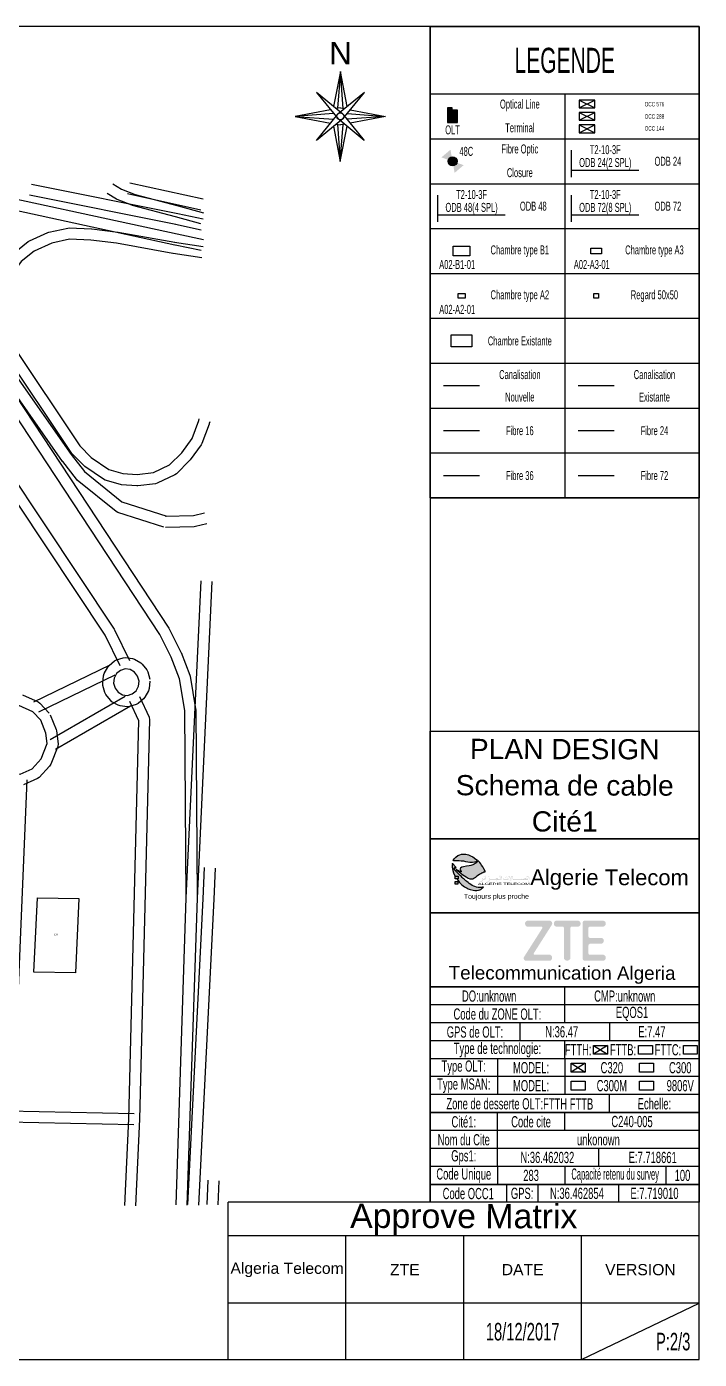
# Model space of a CAD drawing. Header units: millimetres. Extents: x -2012 to 1398, y -1200 to 746.
# Drawn here: x 107 to 407, y -293 to 301 of the extents above; entities that cross this region are included whole.
import ezdxf
from ezdxf.enums import TextEntityAlignment as Align

# ---------------------------------------------------------------- set-up
doc = ezdxf.new("R2010")
doc.units = ezdxf.units.MM
doc.styles.get("Standard").update_dxf_attribs({"font": 'arial.ttf'})

# ---------------------------------------------------------------- blocks, each defined once
blk = doc.blocks.new('OLT')
at = {"true_color": 0x0000ff}
blk.add_hatch(color=5, dxfattribs=at).paths.add_polyline_path([(-1.07, -1.53), (1.17, -1.53), (1.17, 1.25), (-0.02, 1.25), (-0.02, 1.79), (-1.07, 1.79)], flags=0)
at = {"color": 5, "true_color": 0x0000ff}
blk.add_lwpolyline([(-1.07, 1.79), (-1.07, -1.53), (1.17, -1.53), (1.17, 1.25), (-0.02, 1.25), (-0.02, 1.79)], close=True, dxfattribs=at)
blk = doc.blocks.new('JOINT CLOSURE')
at = {"lineweight": 25, "true_color": 0xff0000}
h = blk.add_hatch(color=1, dxfattribs=at)
h.paths.add_polyline_path([(0, 0), (-0.46, 2.58), (-2.48, 0.86)], flags=0)
h.paths.add_polyline_path([(2.48, -0.86), (0, 0), (0.46, -2.58)], flags=0)
h = blk.add_hatch(color=1, dxfattribs=at)
edge = h.paths.add_edge_path(flags=0)
edge.add_arc((0, 0), 1.01, 180, 360)
edge.add_arc((0, 0), 1.01, 0, 180)
at = {"color": 12, "lineweight": 25, "true_color": 0xcc0000}
blk.add_circle((0, 0), 1.01, dxfattribs=at)
blk = doc.blocks.new('AT LOGO')
at = {"linetype": 'Continuous', "true_color": 0x0000ff}
h = blk.add_hatch(color=5, dxfattribs=at)
h.paths.add_polyline_path([(9.49, -4.04), (9.01, -3.78), (8.54, -3.58), (7.95, -3.43), (7.42, -3.39), (7.03, -3.41), (6.64, -3.53), (6.19, -3.75), (5.76, -4.07), (5.37, -4.49), (5.15, -4.85), (5.32, -4.87), (5.67, -4.89), (6.01, -4.9), (6.48, -4.9), (6.95, -4.94), (7.12, -4.96), (7.55, -5), (7.94, -5.1), (8.39, -5.21), (8.88, -5.27), (9.46, -5.27), (9.88, -5.18), (10.16, -5.09), (10.44, -4.9), (10.55, -4.77), (10.19, -4.52)], flags=0)
h.paths.add_polyline_path([(9.41, -10.38), (9.07, -10.18), (8.69, -9.92), (8.46, -9.76), (8.18, -9.54), (7.99, -9.38), (7.75, -9.15), (7.6, -9.02), (7.37, -8.81), (7.16, -8.61), (6.98, -8.43), (6.73, -8.18), (5.98, -7.41), (5.39, -6.81), (5.33, -6.69), (5.33, -6.6), (5.37, -6.59), (5.49, -6.6), (5.62, -6.64), (5.5, -6.56), (5.46, -6.51), (5.44, -6.48), (5.43, -6.42), (5.46, -6.41), (5.51, -6.41), (5.58, -6.43), (5.83, -6.45), (5.74, -6.31), (4.99, -5.47), (4.96, -5.45), (4.96, -5.47), (4.92, -5.8), (4.92, -6.26), (5, -6.79), (5.04, -7.07), (5.2, -7.56), (5.28, -7.8), (5.56, -8.3), (6.24, -8.3), (6.24, -8.93), (5.93, -8.93), (6.22, -9.3), (6.57, -9.72), (6.74, -9.92), (7.09, -10.24), (7.69, -10.66), (8.28, -11.01), (8.51, -11.14), (8.96, -11.32), (9.6, -11.47), (9.99, -11.51), (10.39, -11.51), (10.75, -11.47), (11.06, -11.38), (11.28, -11.26), (11.46, -11.16), (11.64, -11.01), (11.72, -10.94), (11.91, -10.75), (11.67, -10.8), (11.44, -10.86), (11.17, -10.86), (10.93, -10.86), (10.68, -10.83), (10.32, -10.75), (10, -10.65), (9.72, -10.52)], flags=0)
at = {"true_color": 0x009900}
h = blk.add_hatch(color=94, dxfattribs=at)
h.paths.add_polyline_path([(12.24, -7.18), (12, -6.67), (11.75, -6.22), (11.49, -5.84), (11.27, -5.54), (11.07, -5.31), (10.85, -5.08), (10.64, -4.84), (10.38, -5.27), (10.08, -5.51), (9.81, -5.67), (9.51, -5.81), (9.07, -5.93), (8.7, -5.99), (8.13, -6.06), (7.45, -6.24), (7.1, -6.33), (6.8, -6.54), (6.72, -6.67), (6.7, -6.75), (6.7, -6.82), (6.74, -6.9), (6.88, -7.11), (6.94, -7.18), (6.94, -7.24), (6.93, -7.3), (6.9, -7.34), (6.85, -7.34), (6.75, -7.33), (6.69, -7.29), (5.81, -6.8), (6.56, -7.41), (7.32, -8.04), (8.01, -8.49), (8.51, -8.78), (8.88, -8.92), (9.02, -8.95), (9.3, -8.95), (9.51, -8.92), (9.78, -8.8), (10.02, -8.63), (10.16, -8.52), (10.25, -8.43), (10.65, -8.11), (10.99, -7.88), (11.27, -7.72), (11.54, -7.56), (11.74, -7.47), (11.95, -7.38), (12.06, -7.34), (12.14, -7.33), (12.3, -7.35)], flags=0)
h.paths.add_polyline_path([(6.24, -8.3), (5.56, -8.3), (5.56, -8.93), (6.24, -8.93)], flags=0)
h.paths.add_polyline_path([(6.19, -9.49), (5.57, -9.49), (5.57, -10.08), (6.19, -10.08)], flags=0)
at = {"linetype": 'Continuous', "true_color": 0x0000ff}
h = blk.add_hatch(color=5, dxfattribs=at)
h.paths.add_polyline_path([(12.18, -8.87), (12.17, -8.83), (12.17, -8.81), (12.16, -8.77), (12.14, -8.73), (12.1, -8.68), (12.09, -8.66), (12.08, -8.66), (12.02, -8.79), (12.05, -8.83), (12.05, -8.83), (12.07, -8.86), (12.08, -8.87), (12.09, -8.88), (12.1, -8.92), (12.11, -8.96), (12.12, -8.96), (12.12, -9.05), (11.78, -9.05), (11.78, -8.94), (11.77, -8.9), (11.77, -8.89), (11.75, -8.83), (11.71, -8.77), (11.68, -8.74), (11.65, -8.71), (11.65, -8.71), (11.64, -8.71), (11.63, -8.73), (11.62, -8.76), (11.62, -8.78), (11.6, -8.83), (11.6, -8.83), (11.62, -8.86), (11.63, -8.87), (11.64, -8.89), (11.66, -8.92), (11.68, -8.94), (11.69, -8.97), (11.71, -9.04), (11.72, -9.04), (11.72, -9.12), (11.71, -9.12), (11.71, -9.13), (11.7, -9.16), (11.69, -9.18), (11.67, -9.21), (11.65, -9.24), (11.65, -9.25), (11.6, -9.3), (11.58, -9.32), (11.54, -9.35), (11.51, -9.37), (11.47, -9.4), (11.41, -9.43), (11.38, -9.44), (11.32, -9.46), (11.21, -9.46), (11.07, -9.43), (11.06, -9.43), (11.05, -9.44), (11.05, -9.45), (11.05, -9.46), (11.05, -9.47), (11.1, -9.48), (11.15, -9.51), (11.27, -9.54), (11.33, -9.56), (11.43, -9.56), (11.47, -9.54), (11.5, -9.53), (11.53, -9.51), (11.56, -9.49), (11.59, -9.47), (11.63, -9.44), (11.67, -9.4), (11.7, -9.37), (11.71, -9.35), (11.74, -9.32), (11.75, -9.28), (11.77, -9.25), (11.78, -9.22), (11.78, -9.17), (12.18, -9.17)], flags=0)
h.paths.add_polyline_path([(12.44, -8.85), (12.43, -8.73), (12.39, -8.36), (12.37, -8.21), (12.37, -8.2), (12.37, -8.2), (12.29, -8.34), (12.29, -8.37), (12.3, -8.48), (12.32, -8.59), (12.34, -8.81), (12.35, -8.86), (12.35, -8.91), (12.35, -8.98), (12.36, -8.98), (12.36, -9.16), (12.35, -9.16), (12.35, -9.19), (12.36, -9.2), (12.37, -9.2), (12.37, -9.19), (12.38, -9.19), (12.39, -9.16), (12.4, -9.15), (12.42, -9.1), (12.43, -9.07), (12.44, -9.03)], flags=0)
h.paths.add_polyline_path([(12.08, -8.47), (12.09, -8.46), (12.09, -8.45), (12.09, -8.44), (12.09, -8.44), (12.07, -8.45), (12.07, -8.45), (12.01, -8.45), (12.01, -8.45), (12, -8.44), (11.97, -8.43), (11.96, -8.42), (11.94, -8.41), (11.94, -8.41), (11.94, -8.39), (11.94, -8.39), (11.97, -8.38), (11.97, -8.38), (12.01, -8.38), (12.01, -8.38), (12.04, -8.4), (12.05, -8.4), (12.06, -8.37), (12.06, -8.33), (12.04, -8.31), (12, -8.31), (11.98, -8.32), (11.96, -8.34), (11.93, -8.36), (11.93, -8.37), (11.91, -8.39), (11.9, -8.4), (11.9, -8.41), (11.9, -8.44), (11.91, -8.46), (11.91, -8.46), (11.93, -8.48), (11.93, -8.48), (11.93, -8.49), (11.92, -8.49), (11.9, -8.51), (11.88, -8.52), (11.87, -8.53), (11.87, -8.55), (11.88, -8.55), (11.93, -8.53), (11.96, -8.52), (11.98, -8.51), (12.04, -8.5), (12.06, -8.48)], flags=0)
h.paths.add_polyline_path([(13.05, -8.36), (12.99, -8.48), (13.13, -8.55), (13.19, -8.43)], flags=0)
h.paths.add_polyline_path([(13.2, -8.72), (13.17, -8.71), (13.13, -8.83), (13.17, -8.89), (13.21, -8.94), (13.23, -8.99), (13.24, -9.05), (13.24, -9.12), (13.23, -9.15), (13.19, -9.23), (13.13, -9.3), (13.09, -9.33), (13.07, -9.35), (13.01, -9.39), (13, -9.4), (12.93, -9.44), (12.85, -9.46), (12.74, -9.46), (12.74, -9.46), (12.6, -9.43), (12.58, -9.43), (12.57, -9.45), (12.57, -9.46), (12.58, -9.47), (12.69, -9.51), (12.76, -9.54), (12.86, -9.56), (12.95, -9.56), (13.03, -9.53), (13.09, -9.49), (13.15, -9.45), (13.23, -9.37), (13.25, -9.34), (13.28, -9.29), (13.3, -9.25), (13.3, -9.22), (13.3, -9.17), (15.69, -9.17), (15.69, -8.99), (15.6, -8.4), (15.64, -8.4), (15.64, -8.37), (15.65, -8.31), (15.65, -8.25), (15.62, -8.23), (15.56, -8.21), (15.53, -8.17), (15.53, -8.15), (15.52, -8.14), (15.51, -8.14), (15.5, -8.16), (15.49, -8.21), (15.48, -8.27), (15.52, -8.36), (15.52, -8.38), (15.53, -8.48), (15.55, -8.65), (15.58, -8.81), (15.61, -9.05), (15.3, -9.05), (15.24, -9), (15.18, -8.94), (15.08, -8.85), (15, -8.79), (14.95, -8.75), (14.9, -8.73), (14.85, -8.71), (14.77, -8.71), (14.73, -8.72), (14.7, -8.73), (14.67, -8.76), (14.66, -8.78), (14.64, -8.8), (14.61, -8.85), (14.61, -8.86), (14.74, -8.86), (14.77, -8.86), (14.86, -8.89), (14.97, -8.95), (15.08, -9.05), (13.3, -9.05), (13.3, -8.94), (13.3, -8.9), (13.28, -8.83)], flags=0)
h.paths.add_polyline_path([(14.95, -9.35), (14.82, -9.28), (14.76, -9.39), (14.89, -9.47)], flags=0)
h.paths.add_polyline_path([(15.95, -8.85), (15.91, -8.35), (15.89, -8.21), (15.88, -8.2), (15.88, -8.2), (15.81, -8.33), (15.8, -8.34), (15.8, -8.37), (15.85, -8.81), (15.87, -8.98), (15.87, -9.19), (15.87, -9.2), (15.89, -9.2), (15.92, -9.13), (15.93, -9.1), (15.95, -9.02)], flags=0)
h.paths.add_polyline_path([(17.42, -8.87), (17.4, -8.79), (17.39, -8.74), (17.37, -8.7), (17.36, -8.69), (17.35, -8.68), (17.34, -8.66), (17.33, -8.65), (17.33, -8.65), (17.32, -8.67), (17.3, -8.71), (17.27, -8.78), (17.27, -8.78), (17.28, -8.79), (17.31, -8.82), (17.32, -8.84), (17.33, -8.86), (17.34, -8.88), (17.36, -8.94), (17.36, -8.94), (17.36, -9.03), (16.61, -9.03), (16.56, -9.02), (16.48, -9), (16.45, -8.98), (16.42, -8.95), (16.4, -8.93), (16.39, -8.91), (16.38, -8.88), (16.37, -8.88), (16.37, -8.81), (16.38, -8.81), (16.39, -8.76), (16.42, -8.69), (16.42, -8.67), (16.4, -8.66), (16.38, -8.69), (16.37, -8.71), (16.34, -8.76), (16.33, -8.81), (16.32, -8.84), (16.31, -8.87), (16.31, -8.96), (16.33, -9.03), (16.37, -9.08), (16.39, -9.1), (16.42, -9.13), (16.48, -9.15), (16.52, -9.16), (16.58, -9.17), (17.42, -9.17)], flags=0)
h.paths.add_polyline_path([(16.87, -8.54), (16.73, -8.47), (16.67, -8.58), (16.81, -8.65)], flags=0)
h.paths.add_polyline_path([(17.05, -8.46), (16.92, -8.39), (16.86, -8.51), (16.99, -8.58)], flags=0)
h.paths.add_polyline_path([(17.68, -8.37), (17.61, -8.3), (17.55, -8.25), (17.51, -8.25), (17.49, -8.28), (17.49, -8.3), (17.49, -8.41), (17.5, -8.42), (17.51, -8.45), (17.53, -8.48), (17.56, -8.51), (17.62, -8.57), (17.64, -8.59), (17.65, -8.59), (17.68, -8.59), (17.71, -8.58), (17.74, -8.58), (17.74, -8.59), (17.75, -8.6), (17.76, -8.61), (17.77, -8.62), (17.79, -8.64), (17.79, -8.65), (17.81, -8.66), (17.81, -8.68), (17.83, -8.71), (17.84, -8.72), (17.86, -8.75), (17.97, -8.94), (17.97, -8.96), (17.94, -9), (17.87, -9.06), (17.8, -9.11), (17.75, -9.13), (17.74, -9.19), (17.73, -9.22), (17.73, -9.28), (17.85, -9.28), (17.98, -9.26), (18.08, -9.24), (18.1, -9.24), (18.1, -9.21), (18.1, -9.09), (18.09, -9.03), (18.05, -8.96), (18.05, -8.94), (18.09, -8.87), (18.12, -8.8), (18.15, -8.73), (18.16, -8.66), (18.16, -8.63), (18.17, -8.55), (18.17, -8.47), (18.21, -8.48), (18.22, -8.48), (18.25, -8.36), (18.25, -8.34), (18.17, -8.3), (18.14, -8.28), (18.13, -8.27), (18.12, -8.25), (18.12, -8.24), (18.11, -8.24), (18.1, -8.24), (18.1, -8.24), (18.07, -8.32), (18.07, -8.35), (18.07, -8.41), (18.1, -8.43), (18.1, -8.43), (18.1, -8.57), (18.09, -8.66), (18.05, -8.8), (18.03, -8.86), (18.02, -8.87), (18.01, -8.87), (17.96, -8.78), (17.9, -8.68), (17.8, -8.52)], flags=0)
h.paths.add_polyline_path([(18.01, -9.01), (18.01, -9.01), (18.01, -9.02), (18.01, -9.03), (18.03, -9.06), (18.03, -9.07), (18.04, -9.08), (18.04, -9.08), (18.04, -9.12), (18.04, -9.12), (18.03, -9.13), (18.02, -9.13), (18, -9.14), (17.97, -9.14), (17.97, -9.15), (17.85, -9.15), (17.85, -9.14), (17.86, -9.14), (17.87, -9.14), (17.89, -9.12), (17.95, -9.07), (17.99, -9.03)], flags=0)
h.paths.add_polyline_path([(18.44, -8.31), (18.42, -8.22), (18.42, -8.21), (18.41, -8.21), (18.31, -8.36), (18.34, -8.39), (18.35, -8.41), (18.37, -8.45), (18.39, -8.51), (18.4, -8.66), (18.42, -8.93), (18.43, -9.02), (18.44, -9.06), (18.45, -9.08), (18.46, -9.1), (18.48, -9.13), (18.49, -9.15), (18.51, -9.16), (18.54, -9.17), (20.26, -9.17), (20.29, -9.16), (20.32, -9.15), (20.34, -9.13), (20.35, -9.13), (20.35, -9.13), (20.41, -9.16), (20.45, -9.17), (21.84, -9.17), (21.84, -8.87), (21.83, -8.81), (21.82, -8.78), (21.8, -8.74), (21.77, -8.7), (21.76, -8.67), (21.75, -8.67), (21.75, -8.68), (21.69, -8.8), (21.69, -8.8), (21.72, -8.83), (21.72, -8.84), (21.74, -8.86), (21.75, -8.88), (21.76, -8.91), (21.77, -8.93), (21.78, -8.96), (21.78, -8.96), (21.78, -9.05), (21.45, -9.05), (21.45, -8.92), (21.44, -8.88), (21.42, -8.85), (21.4, -8.82), (21.39, -8.81), (21.36, -8.79), (21.34, -8.77), (21.29, -8.76), (21.17, -8.76), (21.11, -8.77), (21.04, -8.8), (20.99, -8.83), (20.93, -8.87), (20.86, -8.92), (20.76, -8.97), (20.69, -9), (20.64, -9.01), (20.61, -9.02), (20.58, -9.03), (20.49, -9.03), (20.46, -9.02), (20.45, -9.01), (20.44, -9.01), (20.4, -8.97), (20.4, -8.96), (20.39, -8.95), (20.38, -8.94), (20.37, -8.91), (20.35, -8.88), (20.35, -8.85), (20.34, -8.83), (20.34, -8.82), (20.33, -8.81), (20.33, -8.81), (20.32, -8.82), (20.3, -8.85), (20.3, -8.89), (20.31, -8.94), (20.31, -8.96), (20.3, -8.99), (20.29, -9.01), (20.28, -9.01), (20.26, -9.02), (20.24, -9.05), (18.55, -9.05), (18.52, -9), (18.5, -8.96), (18.48, -8.82), (18.47, -8.66), (18.46, -8.45)], flags=0)
h.paths.add_polyline_path([(20.8, -9.03), (20.81, -9.03), (20.88, -8.99), (20.96, -8.95), (21, -8.93), (21.01, -8.93), (21.07, -8.91), (21.11, -8.9), (21.11, -8.9), (21.21, -8.9), (21.21, -8.9), (21.23, -8.91), (21.26, -8.92), (21.27, -8.92), (21.28, -8.93), (21.29, -8.93), (21.31, -8.94), (21.31, -8.95), (21.32, -8.95), (21.32, -9), (21.31, -9), (21.3, -9.01), (21.29, -9.01), (21.28, -9.02), (21.23, -9.03), (21.23, -9.03), (20.8, -9.03)], flags=0)
h.paths.add_polyline_path([(22.06, -8.36), (22.05, -8.22), (22.04, -8.2), (22.04, -8.2), (21.97, -8.34), (21.96, -8.35), (21.96, -8.37), (22.01, -8.82), (22.02, -8.98), (22.02, -9.2), (22.03, -9.2), (22.05, -9.2), (22.08, -9.13), (22.09, -9.1), (22.11, -9.03), (22.11, -8.86)], flags=0)
h.paths.add_polyline_path([(21.84, -8.39), (21.71, -8.32), (21.64, -8.44), (21.78, -8.51)], flags=0)
h.paths.add_polyline_path([(21.66, -8.47), (21.52, -8.4), (21.46, -8.51), (21.6, -8.58)], flags=0)
h.paths.add_polyline_path([(22.07, -9.34), (22.06, -9.33), (22.05, -9.32), (22.01, -9.32), (21.99, -9.33), (21.97, -9.34), (21.93, -9.39), (21.91, -9.42), (21.91, -9.46), (21.92, -9.47), (21.92, -9.48), (21.93, -9.48), (21.94, -9.49), (21.95, -9.5), (21.95, -9.5), (21.94, -9.5), (21.92, -9.51), (21.92, -9.51), (21.9, -9.52), (21.89, -9.53), (21.88, -9.54), (21.88, -9.56), (21.89, -9.56), (21.91, -9.55), (22.02, -9.52), (22.05, -9.51), (22.07, -9.49), (22.09, -9.48), (22.09, -9.48), (22.1, -9.47), (22.1, -9.45), (22.09, -9.45), (22.08, -9.46), (22.08, -9.46), (22.02, -9.46), (22.02, -9.46), (22, -9.45), (21.97, -9.43), (21.96, -9.43), (21.95, -9.42), (21.95, -9.41), (21.96, -9.4), (21.96, -9.4), (21.97, -9.4), (21.97, -9.39), (22.02, -9.39), (22.02, -9.4), (22.03, -9.4), (22.04, -9.41), (22.05, -9.41), (22.05, -9.41), (22.06, -9.4), (22.06, -9.4), (22.07, -9.39)], flags=0)
at = {"color": 5, "linetype": 'ByBlock', "true_color": 0x0000ff}
for p, q in [((4.96, -5.47), (4.92, -5.8)), ((4.92, -5.8), (4.92, -6.26)), ((4.92, -6.26), (5, -6.79)), ((5, -6.79), (5.04, -7.07)), ((5.04, -7.07), (5.2, -7.56)), ((5.2, -7.56), (5.28, -7.8)), ((5.28, -7.8), (5.56, -8.3))]:
    blk.add_line(p, q, dxfattribs=at)
at = {"color": 5, "linetype": 'Continuous', "true_color": 0x0000ff}
for p, q in [((4.99, -5.47), (4.96, -5.45)), ((4.96, -5.45), (4.96, -5.47)), ((5.74, -6.31), (4.99, -5.47)), ((5.33, -6.64), (5.34, -6.6)), ((5.33, -6.69), (5.33, -6.64)), ((5.39, -6.81), (5.33, -6.69)), ((5.34, -6.6), (5.37, -6.59)), ((5.37, -6.59), (5.49, -6.6)), ((5.98, -7.41), (5.39, -6.81)), ((5.43, -6.42), (5.46, -6.41)), ((5.43, -6.44), (5.43, -6.42)), ((5.44, -6.48), (5.43, -6.44)), ((5.46, -6.51), (5.44, -6.48)), ((5.46, -6.41), (5.51, -6.41)), ((5.5, -6.56), (5.46, -6.51)), ((5.49, -6.6), (5.62, -6.64)), ((5.62, -6.64), (5.5, -6.56)), ((5.51, -6.41), (5.58, -6.43)), ((5.58, -6.43), (5.83, -6.45)), ((5.83, -6.45), (5.74, -6.31)), ((6.73, -8.18), (5.98, -7.41)), ((6.98, -8.43), (6.73, -8.18)), ((7.16, -8.61), (6.98, -8.43)), ((7.37, -8.81), (7.16, -8.61)), ((7.6, -9.02), (7.37, -8.81)), ((5.93, -8.93), (6.22, -9.3)), ((6.22, -9.3), (6.57, -9.72)), ((6.57, -9.72), (6.74, -9.92)), ((6.74, -9.92), (7.09, -10.24)), ((7.09, -10.24), (7.69, -10.66)), ((7.75, -9.15), (7.6, -9.02)), ((7.69, -10.66), (8.28, -11.01)), ((7.99, -9.38), (7.75, -9.15)), ((8.18, -9.54), (7.99, -9.38)), ((8.46, -9.76), (8.18, -9.54)), ((8.28, -11.01), (8.51, -11.14)), ((8.69, -9.92), (8.46, -9.76)), ((8.51, -11.14), (8.96, -11.32)), ((9.07, -10.18), (8.69, -9.92)), ((8.96, -11.32), (9.6, -11.47)), ((9.41, -10.38), (9.07, -10.18)), ((9.72, -10.52), (9.41, -10.38)), ((9.6, -11.47), (9.99, -11.51)), ((10, -10.65), (9.72, -10.52)), ((9.99, -11.51), (10.39, -11.51)), ((10.32, -10.75), (10, -10.65)), ((10.68, -10.83), (10.32, -10.75)), ((10.39, -11.51), (10.75, -11.47)), ((10.93, -10.86), (10.68, -10.83)), ((10.75, -11.47), (11.06, -11.38)), ((11.17, -10.86), (10.93, -10.86)), ((11.06, -11.38), (11.28, -11.26)), ((11.44, -10.86), (11.17, -10.86)), ((11.28, -11.26), (11.46, -11.16)), ((11.67, -10.8), (11.44, -10.86)), ((11.46, -11.16), (11.64, -11.01)), ((11.64, -11.01), (11.72, -10.94)), ((11.91, -10.75), (11.67, -10.8)), ((11.72, -10.94), (11.91, -10.75))]:
    blk.add_line(p, q, dxfattribs=at)
at = {"color": 5, "true_color": 0x0000ff}
for p, q in [((5.15, -4.85), (5.37, -4.49)), ((5.32, -4.87), (5.15, -4.85)), ((5.67, -4.89), (5.32, -4.87)), ((5.37, -4.49), (5.76, -4.07)), ((6.01, -4.9), (5.67, -4.89)), ((5.76, -4.07), (6.19, -3.75)), ((6.48, -4.9), (6.01, -4.9)), ((6.19, -3.75), (6.64, -3.53)), ((6.95, -4.94), (6.48, -4.9)), ((6.64, -3.53), (7.03, -3.41)), ((7.12, -4.96), (6.95, -4.94)), ((7.03, -3.41), (7.42, -3.39)), ((7.55, -5), (7.12, -4.96)), ((7.42, -3.39), (7.95, -3.43)), ((7.94, -5.1), (7.55, -5)), ((8.39, -5.21), (7.94, -5.1)), ((7.95, -3.43), (8.54, -3.58)), ((8.88, -5.27), (8.39, -5.21)), ((8.54, -3.58), (9.01, -3.78)), ((9.46, -5.27), (8.88, -5.27)), ((9.01, -3.78), (9.49, -4.04)), ((9.88, -5.18), (9.46, -5.27)), ((9.49, -4.04), (10.19, -4.52)), ((10.16, -5.09), (9.88, -5.18)), ((10.44, -4.9), (10.16, -5.09)), ((10.19, -4.52), (10.55, -4.77)), ((10.55, -4.77), (10.44, -4.9))]:
    blk.add_line(p, q, dxfattribs=at)
at = {"color": 92, "lineweight": -3, "true_color": 0x00cc00}
for p, q in [((9.07, -5.93), (8.7, -5.99)), ((9.51, -5.81), (9.07, -5.93)), ((9.81, -5.67), (9.51, -5.81)), ((10.08, -5.51), (9.81, -5.67)), ((10.38, -5.27), (10.08, -5.51)), ((10.64, -4.84), (10.38, -5.27)), ((10.85, -5.08), (10.64, -4.84)), ((10.64, -4.84), (10.64, -4.84)), ((11.07, -5.31), (10.85, -5.08)), ((11.27, -5.54), (11.07, -5.31)), ((11.49, -5.84), (11.27, -5.54)), ((11.75, -6.22), (11.49, -5.84)), ((5.56, -8.3), (6.24, -8.3)), ((5.56, -8.93), (5.56, -8.3)), ((6.69, -7.29), (5.81, -6.8)), ((5.81, -6.8), (6.56, -7.41)), ((6.24, -8.3), (6.24, -8.93)), ((6.56, -7.41), (7.32, -8.04)), ((6.75, -7.33), (6.69, -7.29)), ((6.72, -6.67), (6.7, -6.75)), ((6.7, -6.75), (6.7, -6.82)), ((6.7, -6.82), (6.74, -6.9)), ((6.8, -6.54), (6.72, -6.67)), ((6.74, -6.9), (6.88, -7.11)), ((6.85, -7.34), (6.75, -7.33)), ((7.1, -6.33), (6.8, -6.54)), ((6.9, -7.34), (6.85, -7.34)), ((6.88, -7.11), (6.94, -7.18)), ((6.93, -7.3), (6.9, -7.34)), ((6.94, -7.24), (6.93, -7.3)), ((6.94, -7.18), (6.94, -7.24)), ((7.45, -6.24), (7.1, -6.33)), ((7.32, -8.04), (8.01, -8.49)), ((8.13, -6.06), (7.45, -6.24)), ((8.01, -8.49), (8.51, -8.78)), ((8.7, -5.99), (8.13, -6.06)), ((8.51, -8.78), (8.88, -8.92)), ((9.51, -8.92), (9.78, -8.8)), ((9.78, -8.8), (10.02, -8.63)), ((10.02, -8.63), (10.16, -8.52)), ((10.16, -8.52), (10.25, -8.43)), ((10.25, -8.43), (10.65, -8.11)), ((10.65, -8.11), (10.99, -7.88)), ((10.99, -7.88), (11.27, -7.72)), ((11.27, -7.72), (11.54, -7.56)), ((11.54, -7.56), (11.74, -7.47)), ((11.74, -7.47), (11.95, -7.38)), ((12, -6.67), (11.75, -6.22)), ((11.95, -7.38), (12.06, -7.34)), ((12.24, -7.18), (12, -6.67)), ((12.06, -7.34), (12.14, -7.33)), ((12.14, -7.33), (12.3, -7.35)), ((12.3, -7.35), (12.24, -7.18)), ((6.24, -8.93), (5.56, -8.93)), ((5.57, -9.49), (6.19, -9.49)), ((5.57, -10.08), (5.57, -9.49)), ((6.19, -10.08), (5.57, -10.08)), ((6.19, -9.49), (6.19, -10.08)), ((8.88, -8.92), (9.02, -8.95)), ((9.02, -8.95), (9.3, -8.95)), ((9.3, -8.95), (9.51, -8.92))]:
    blk.add_line(p, q, dxfattribs=at)
at = {"ltscale": 0.2}
blk.add_text('Algerie Telecom', height=3.5, rotation=359.884, dxfattribs=at).set_placement((22.33, -10.29))
at = {"color": 94, "true_color": 0x009900, "width": 1.8}
blk.add_text('ALGERIE TELECOM', height=0.4867, dxfattribs=at).set_placement((10.67, -10.29))
at = {"color": 5, "linetype": 'Continuous', "true_color": 0x0000ff}
blk.add_text('Toujours plus proche', height=1.1124, dxfattribs=at).set_placement((7.52, -13.37))
blk = doc.blocks.new('ZTE LOGO')
at = {"true_color": 0x0066cc}
h = blk.add_hatch(color=152, dxfattribs=at)
edge = h.paths.add_edge_path(flags=0)
edge.add_arc((26.6, -2.36), 0.624, 340.3713, 439.47)
edge.add_line((26.72, -1.75), (21.7, -1.75))
edge.add_arc((21.7, -2.15), 0.403, 90, 124.8026)
edge.add_arc((21.87, -2.4), 0.713, 124.8026, 246.0414)
edge.add_line((21.59, -3.06), (24.74, -3.06))
edge.add_arc((24.76, -3.32), 0.263, -37.668, 95.2063, ccw=False)
edge.add_line((24.97, -3.48), (20.88, -9.91))
edge.add_arc((21.03, -10), 0.168, 147.5696, 166.7577)
edge.add_arc((21.43, -10.1), 0.585, 166.7577, 246.7557)
edge.add_arc((21.27, -10.48), 0.168, 246.7557, 270)
edge.add_line((21.27, -10.65), (26.75, -10.65))
edge.add_arc((26.75, -10.48), 0.168, 270, 301.3266)
edge.add_arc((26.46, -10), 0.733, 301.3266, 420.2615)
edge.add_arc((26.74, -9.51), 0.168, 60.2615, 90)
edge.add_line((26.74, -9.34), (23.31, -9.34))
edge.add_arc((23.31, -9.1), 0.234, 136.9789, 270.9901, ccw=False)
edge.add_line((23.14, -8.94), (27.19, -2.57))
edge = h.paths.add_edge_path(flags=0)
edge.add_arc((31.57, -3.34), 0.282, 89.0465, 172.1994, ccw=False)
edge.add_line((31.57, -3.06), (33.09, -3.06))
edge.add_arc((32.85, -2.4), 0.697, 290.3968, 430.0648)
edge.add_line((33.08, -1.75), (28.05, -1.75))
edge.add_arc((28.28, -2.4), 0.697, 109.8891, 249.5896)
edge.add_line((28.04, -3.06), (29.52, -3.06))
edge.add_arc((29.53, -3.34), 0.282, -6.4671, 92.287, ccw=False)
edge.add_line((29.81, -3.37), (29.81, -10.09))
edge.add_arc((29.98, -10.09), 0.168, 180, 202.0682)
edge.add_arc((30.55, -9.86), 0.786, 202.0682, 268.4705)
edge.add_line((30.53, -10.65), (30.57, -10.65))
edge.add_arc((30.55, -9.86), 0.786, 271.5295, 336.5638)
edge.add_arc((31.12, -10.11), 0.168, 336.5638, 360)
edge.add_line((31.29, -10.11), (31.29, -3.3))
edge = h.paths.add_edge_path(flags=0)
edge.add_line((35.26, -5.2), (35.26, -3.39))
edge.add_arc((35.59, -3.39), 0.336, 90, 180, ccw=False)
edge.add_line((35.59, -3.06), (38.65, -3.06))
edge.add_arc((38.48, -2.4), 0.676, 284.7167, 436.0783)
edge.add_line((38.64, -1.75), (34.41, -1.75))
edge.add_arc((34.48, -2.24), 0.498, 97.4126, 173.1021)
edge.add_line((33.98, -2.18), (33.98, -10.22))
edge.add_arc((34.49, -10.13), 0.52, 189.4263, 262.2716)
edge.add_line((34.42, -10.65), (38.65, -10.65))
edge.add_arc((38.48, -9.99), 0.676, 284.7167, 436.0783)
edge.add_line((38.64, -9.34), (35.59, -9.34))
edge.add_arc((35.59, -9), 0.336, 180, 270, ccw=False)
edge.add_line((35.26, -9), (35.26, -7.24))
edge.add_arc((35.66, -7.24), 0.403, 90, 180, ccw=False)
edge.add_line((35.66, -6.84), (38.3, -6.84))
edge.add_arc((38.06, -6.22), 0.663, 291.6587, 429.5493)
edge.add_line((38.29, -5.6), (35.66, -5.6))
edge.add_arc((35.66, -5.2), 0.403, 180, 270, ccw=False)
at = {"ltscale": 0.2}
blk.add_text('Telecommunication Algeria ', height=3, rotation=359.884, dxfattribs=at).set_placement((30, -14.88), align=Align.CENTER)
blk = doc.blocks.new('OCC')
at = {"layer": '0-ZTE-OCC', "color": 6, "lineweight": 30, "true_color": 0xff00ff}
for p, q in [((-3.5, 1.75), (3.5, -1.75)), ((-3.5, -1.75), (3.5, 1.75))]:
    blk.add_line(p, q, dxfattribs=at)
blk.add_lwpolyline([(3.5, 1.75), (-3.5, 1.75), (-3.5, -1.75), (3.5, -1.75)], close=True, dxfattribs=at)
blk = doc.blocks.new('box_bloc')
at = {"layer": '0-ZTE-MH existing', "ltscale": 3}
blk.add_lwpolyline([(0, 0), (9.22, 0), (9.22, -5.41), (0, -5.41)], close=True, dxfattribs=at)
blk = doc.blocks.new('boxbloc2')
at = {"layer": '0-ZTE-MH new'}
blk.add_lwpolyline([(-3.69, 2.23), (3.69, 2.23), (3.69, -2.1), (-3.69, -2.1)], close=True, dxfattribs=at)
blk = doc.blocks.new('big_block')
for p, q in [((287, 301.06), (287, -222.94)), ((287, 271.06), (407, 271.06)), ((347, 271.06), (347, 151.06)), ((287, 251.06), (407, 251.06)), ((287, 231.06), (407, 231.06)), ((287, 211.06), (407, 211.06)), ((287, 191.06), (407, 191.06)), ((287, 171.06), (407, 171.06)), ((287, 151.06), (407, 151.06)), ((347, 151.06), (347, 131.06)), ((287, 131.06), (407, 131.06)), ((347, 131.06), (347, 91.06)), ((287, 111.06), (407, 111.06)), ((287, 91.06), (407, 91.06)), ((287, 91.06), (407, 91.06)), ((347, -142.94), (347, -126.94)), ((407, -134.94), (287, -134.94)), ((407, -142.94), (287, -142.94)), ((327, -142.94), (327, -150.94)), ((367, -142.94), (367, -150.94)), ((407, -150.94), (287, -150.94)), ((347, -158.94), (347, -150.94)), ((407, -158.94), (287, -158.94)), ((317, -158.94), (317, -174.94)), ((347, -158.94), (347, -174.94)), ((407, -166.94), (287, -166.94)), ((407, -174.94), (287, -174.94)), ((367, -182.94), (367, -174.94)), ((317.01, -206.94), (317.01, -182.94)), ((347.01, -190.94), (347.01, -182.94)), ((407.01, -190.94), (287, -190.94)), ((407.01, -198.94), (287, -198.94)), ((362.01, -198.94), (362.01, -206.94)), ((407, -206.94), (287, -206.94)), ((317.01, -206.94), (317.01, -214.94)), ((347.01, -206.94), (347.01, -214.94)), ((392, -206.94), (392, -214.94)), ((321.02, -214.94), (321.02, -222.94)), ((335.01, -214.94), (335.01, -222.94)), ((371.01, -214.94), (371.01, -222.94)), ((407, -222.94), (197, -222.94)), ((197, -292.94), (197, -222.94)), ((407, -237.94), (197, -237.94)), ((249.5, -292.94), (249.5, -237.94)), ((302, -292.94), (302, -237.94)), ((354.5, -292.94), (354.5, -237.94)), ((407, -267.94), (197, -267.94)), ((354.5, -292.94), (407, -267.94))]:
    blk.add_line(p, q)
at = {"color": 1, "ltscale": 3, "true_color": 0xff0000}
for p, q in [((359.89, -152.99), (366.11, -156.89)), ((366.11, -152.99), (359.89, -156.89)), ((349.9, -160.99), (356.12, -164.89)), ((356.12, -160.99), (349.9, -164.89))]:
    blk.add_line(p, q, dxfattribs=at)
for points in [[(-433, -292.94), (407, -292.94), (407, 301.06), (-433, 301.06)], [(407, 91.06), (287, 91.06), (287, 301.06), (407, 301.06)], [(407, -60.94), (287, -60.94), (287, -12.94), (407, -12.94)], [(287, -60.94), (407, -60.94), (407, -93.94), (287, -93.94)], [(287, -93.94), (407, -93.94), (407, -126.94), (287, -126.94)], [(407, -182.94), (287, -182.94), (287, -126.94), (407, -126.94)], [(359.89, -152.99), (366.11, -152.99), (366.11, -156.89), (359.89, -156.89)], [(379.89, -152.99), (386.11, -152.99), (386.11, -156.89), (379.89, -156.89)], [(399.89, -152.99), (406.11, -152.99), (406.11, -156.89), (399.89, -156.89)], [(349.9, -160.99), (356.12, -160.99), (356.12, -164.89), (349.9, -164.89)], [(380.39, -160.99), (386.61, -160.99), (386.61, -164.89), (380.39, -164.89)], [(349.9, -168.99), (356.12, -168.99), (356.12, -172.89), (349.9, -172.89)], [(380.39, -168.99), (386.61, -168.99), (386.61, -172.89), (380.39, -172.89)], [(287, -182.94), (407, -182.94), (407, -214.94), (287, -214.94)], [(287, -214.94), (407, -214.94), (407, -222.94), (287, -222.94)]]:
    blk.add_lwpolyline(points, close=True)
at = {"flags": 128}
for points in [[(250, 265.44), (247.03, 281.13), (244.01, 265.46)], [(248.25, 264.65), (247.03, 281.13), (245.76, 264.66)], [(248.11, 262.1), (236.32, 271.77), (245.96, 259.95)], [(248.07, 259.98), (257.75, 271.7), (245.92, 262.13)], [(242.61, 264.06), (226.92, 261.09), (242.61, 258.07)], [(244, 262.36), (226.92, 261.09), (244, 259.77)], [(248.07, 259.98), (236.32, 250.35), (245.92, 262.13)], [(247.01, 264.9), (245.14, 264.54)], [(248.11, 262.1), (257.67, 250.35), (245.96, 259.95)], [(247.01, 264.9), (248.89, 264.53)], [(250.02, 262.35), (267.08, 261.03), (250.01, 259.76)], [(251.42, 264.04), (267.08, 261.02), (251.4, 258.06)], [(244, 256.65), (246.97, 240.98), (249.98, 256.65)], [(245.14, 257.58), (246.99, 257.23)], [(245.75, 257.47), (246.97, 240.98), (248.24, 257.46)], [(248.85, 257.58), (246.99, 257.23)]]:
    blk.add_lwpolyline(points, dxfattribs=at)
blk.add_circle((247, 261.06), 1.52)
at = {"layer": '0-ZTE-16 CABLE'}
blk.add_line((293, 121.06), (309, 121.06), dxfattribs=at)
at = {"layer": '0-ZTE-24 CABLE'}
blk.add_line((353, 121.06), (369, 121.06), dxfattribs=at)
at = {"layer": '0-ZTE-36 CABLE'}
blk.add_line((293, 101.06), (309, 101.06), dxfattribs=at)
at = {"layer": '0-ZTE-72 CABLE'}
blk.add_line((353, 101.06), (369, 101.06), dxfattribs=at)
at = {"layer": '0-ZTE-Duct existing'}
blk.add_line((353, 141.06), (369, 141.06), dxfattribs=at)
at = {"layer": '0-ZTE-Duct new'}
blk.add_line((293, 141.06), (309, 141.06), dxfattribs=at)
at = {"layer": '0-ZTE-HH new'}
blk.add_lwpolyline([(360, 182.06), (362, 182.06), (362, 180.06), (360, 180.06)], close=True, dxfattribs=at)
at = {"layer": '0-ZTE-MH new'}
blk.add_lwpolyline([(358.57, 202.35), (363.43, 202.35), (363.43, 199.77), (358.57, 199.77)], close=True, dxfattribs=at)
blk.add_lwpolyline([(299.44, 182.13), (302.56, 182.13), (302.56, 180), (299.44, 180), (299.44, 182.13)], dxfattribs=at)
at = {"layer": '0-ZTE-OCC', "color": 1, "lineweight": 30, "true_color": 0xff0000}
for p, q in [((353.5, 268.31), (360.5, 264.81)), ((353.5, 264.81), (360.5, 268.31))]:
    blk.add_line(p, q, dxfattribs=at)
at = {"layer": '0-ZTE-OCC', "color": 3, "lineweight": 30, "true_color": 0x00ff00}
for p, q in [((353.5, 262.81), (360.5, 259.31)), ((353.5, 259.31), (360.5, 262.81))]:
    blk.add_line(p, q, dxfattribs=at)
at = {"layer": '0-ZTE-OCC', "color": 1, "lineweight": 30, "true_color": 0xff0000}
blk.add_lwpolyline([(360.5, 268.31), (353.5, 268.31), (353.5, 264.81), (360.5, 264.81)], close=True, dxfattribs=at)
at = {"layer": '0-ZTE-OCC', "color": 3, "lineweight": 30, "true_color": 0x00ff00}
blk.add_lwpolyline([(360.5, 262.81), (353.5, 262.81), (353.5, 259.31), (360.5, 259.31)], close=True, dxfattribs=at)
at = {"layer": '0-ZTE-ODB'}
for p, q in [((350.07, 234.02), (350.07, 246.02)), ((380.07, 237.02), (350.07, 237.02)), ((290.48, 214.02), (290.48, 226.02)), ((350.07, 214.02), (350.07, 226.02)), ((320.48, 217.02), (290.48, 217.02)), ((380.07, 217.02), (350.07, 217.02))]:
    blk.add_line(p, q, dxfattribs=at)
at = {"xscale": 2, "yscale": 2, "zscale": 2}
for name, p in [('OLT', (296.9, 261.34)), ('AT LOGO', (287, -60.94)), ('ZTE LOGO', (287, -93.94))]:
    blk.add_blockref(name, p, dxfattribs=at)
for name, p in [('OCC', (357, 255.56)), ('boxbloc2', (301, 201)), ('box_bloc', (296.39, 163.77))]:
    blk.add_blockref(name, p)
at = {"layer": '0-ZTE-Joint closure', "xscale": 2, "yscale": 2, "zscale": 2}
blk.add_blockref('JOINT CLOSURE', (297, 241.06), dxfattribs=at)
for s, height, rotation, p in [('N', 10, 359.99855, (247.05, 289.25)), ('Approve Matrix', 10.7809, 359.88399, (302, -230.4)), ('Algeria Telecom', 5, 359.88399, (223.25, -252.94)), ('ZTE', 5, 359.88399, (275.75, -252.94)), ('DATE', 5, 359.88399, (328.25, -252.94)), ('VERSION', 5, 359.88399, (380.75, -252.94))]:
    blk.add_text(s, height=height, rotation=rotation).set_placement(p, align=Align.MIDDLE)
at = {"width": 0.6}
for s, height, p in [('LEGENDE', 11.18, (347, 286.06)), ('Optical Line', 4, (327, 266.06)), ('OLT', 4, (297, 255.06, 0)), ('Terminal', 4, (327, 256.06)), ('Fibre Optic', 4, (327, 246.06)), ('Closure', 4, (327, 236.06)), ('ODB 24', 4, (393, 241.06)), ('ODB 48', 4, (333, 221.06)), ('ODB 72', 4, (393, 221.06)), ('Chambre type B1', 4, (327, 201.06)), ('Chambre type A3', 4, (387, 201.06)), ('Chambre type A2', 4, (327, 181.06)), ('Regard 50x50', 4, (387, 181.06)), ('Chambre Existante', 4, (327, 161.06)), ('Canalisation', 4, (327, 146.06)), ('Canalisation', 4, (387, 146.06)), ('Nouvelle', 4, (327, 136.06)), ('Existante', 4, (387, 136.06)), ('Fibre 16', 4, (327, 121.06)), ('Fibre 24', 4, (387, 121.06)), ('Fibre 36', 4, (327, 101.06)), ('Fibre 72', 4, (387, 101.06)), ('18/12/2017', 7.824, (328.25, -280.44))]:
    blk.add_text(s, height=height, dxfattribs=at).set_placement(p, align=Align.MIDDLE)
at = {"ltscale": 0.2}
for s, p in [('PLAN DESIGN', (347, -20.94)), ('Schema de cable', (347, -36.94)), ('Cité1', (347, -52.94))]:
    blk.add_text(s, height=9, rotation=359.88399, dxfattribs=at).set_placement(p, align=Align.MIDDLE)
for s, height, width, p in [('DO:unknown', 5, 0.6, (313.32, -130.94)), ('CMP:unknown', 5, 0.6, (373.75, -130.94)), ('Code du ZONE OLT:', 5, 0.6, (317, -138.94)), ('GPS de OLT:', 5, 0.6, (307, -146.94)), ('N:36.47', 5, 0.6, (345.66, -146.94)), ('E:7.47', 5, 0.6, (385.87, -146.94)), ('Type de technologie:', 5, 0.6, (317, -154.94)), ('FTTH:', 5, 0.6, (353, -154.94)), ('FTTB:', 5, 0.6, (373, -154.94)), ('FTTC:', 5, 0.6, (393, -154.94)), ('Type OLT:', 5, 0.6, (302, -162.94)), ('MODEL:', 5, 0.6, (332, -162.94)), ('C320', 5, 0.6, (368.01, -162.94)), ('C300', 5, 0.6, (398.5, -162.94)), ('Type MSAN:', 5, 0.6, (302, -170.94)), ('MODEL:', 5, 0.6, (332, -170.94)), ('C300M', 5, 0.6, (368.01, -170.94)), ('9806V', 5, 0.6, (398.5, -170.94)), ('Zone de desserte OLT:FTTH FTTB', 5, 0.6, (327, -178.94)), ('Echelle:', 5, 0.6, (387, -178.94)), ('Cité1:', 5, 0.6, (302.01, -186.94)), ('Code cite', 5, 0.6, (332.01, -186.94)), ('Nom du Cite', 5, 0.6, (302.01, -194.94)), ('Gps1:', 5, 0.6, (302.01, -202.94)), ('N:36.462032', 5, 0.6, (339.26, -202.94)), ('E:7.718661', 5, 0.6, (386.22, -202.94)), ('Code Unique', 4.9995, 0.6, (302.01, -210.94)), ('Capacité retenu du survey', 4.9995, 0.4, (369.5, -210.94)), ('GPS:', 5, 0.6, (328.02, -218.94)), ('N:36.462854', 5, 0.6, (352.44, -218.94)), ('E:7.719010', 5, 0.6, (387.02, -218.94))]:
    blk.add_text(s, height=height, rotation=359.88399, dxfattribs=dict(at, width=width)).set_placement(p, align=Align.MIDDLE)
at = {"color": 1, "ltscale": 0.2, "true_color": 0xff0000, "width": 0.6}
for s, height, p in [('EQOS1', 5, (377, -138.94)), ('C240-005', 5, (377.01, -186.94)), ('unkonown', 5, (362.01, -194.94)), ('283', 4.999, (332.01, -210.94)), ('100', 4.999, (399.5, -210.94)), ('Code OCC1', 4.999, (304.02, -218.94))]:
    blk.add_text(s, height=height, rotation=359.88399, dxfattribs=at).set_placement(p, align=Align.MIDDLE)
at = {"width": 0.6}
blk.add_text('P:2/3', height=7.824, dxfattribs=at).set_placement((403, -288.94), align=Align.RIGHT)
at = {"layer": '0-ZTE-joint Closure 48', "width": 0.6}
blk.add_text('48C', height=4, dxfattribs=at).set_placement((303.13, 245.49, 0), align=Align.MIDDLE)
at = {"layer": '0-ZTE-MH new', "color": 0, "lineweight": -2, "width": 0.6}
blk.add_text('A02-B1-01', height=4, dxfattribs=at).set_placement((299.07, 195.06, 0), align=Align.MIDDLE)
at = {"layer": '0-ZTE-MH new A2', "color": 0, "lineweight": -2, "width": 0.6}
blk.add_text('A02-A2-01', height=4, dxfattribs=at).set_placement((299.07, 175.06, 0), align=Align.MIDDLE)
at = {"layer": '0-ZTE-MH new A3', "color": 0, "lineweight": -2, "width": 0.6}
blk.add_text('A02-A3-01', height=4, dxfattribs=at).set_placement((359.07, 195.06, 0), align=Align.MIDDLE)
at = {"layer": '0-ZTE-OCC', "color": 1, "true_color": 0xff0000, "width": 0.6}
blk.add_text('OCC 576', height=2, dxfattribs=at).set_placement((387, 266.5), align=Align.MIDDLE)
at = {"layer": '0-ZTE-OCC', "color": 3, "true_color": 0x00ff00, "width": 0.6}
blk.add_text('OCC 288', height=2, dxfattribs=at).set_placement((387, 261.06), align=Align.MIDDLE)
at = {"layer": '0-ZTE-OCC', "color": 6, "true_color": 0xff00ff, "width": 0.6}
blk.add_text('OCC 144', height=2, dxfattribs=at).set_placement((387, 255.73), align=Align.MIDDLE)
at = {"layer": '0-ZTE-ODB', "width": 0.6}
for p in [(365.07, 246.24), (305.48, 226.24), (365.07, 226.24)]:
    blk.add_text('T2-10-3F', height=4, dxfattribs=at).set_placement(p, align=Align.MIDDLE)
at = {"layer": '0-ZTE-ODB 24 2SPL', "width": 0.6}
blk.add_text('ODB 24(2 SPL)', height=4, dxfattribs=at).set_placement((365.07, 240.02), align=Align.MIDDLE)
at = {"layer": '0-ZTE-ODB 48 4SPL', "width": 0.6}
blk.add_text('ODB 48(4 SPL)', height=4, dxfattribs=at).set_placement((305.48, 220.02), align=Align.MIDDLE)
at = {"layer": '0-ZTE-ODB 72', "width": 0.6}
blk.add_text('ODB 72(8 SPL)', height=4, dxfattribs=at).set_placement((365.07, 220.02), align=Align.MIDDLE)
blk = doc.blocks.new('roads.block1.A4')
at = {"layer": 'roads', "color": 7}
for points in [[(48.93, 290.18), (149.42, 271.72), (150.54, 271.28), (169.58, 259.4), (170.53, 258.48), (216.2, 191.36), (320.9, 41.32), (321.12, 40.95), (330.11, 23.46)], [(152.97, 291.26), (171.08, 283.31), (171.4, 283.15), (186.55, 274.34), (187.12, 273.92), (199.1, 262.75), (199.4, 262.43), (208.94, 250.74), (209.1, 250.53), (353.41, 41.74), (353.61, 41.41), (360.49, 28.34), (360.62, 28.05), (365.76, 15.32), (365.94, 14.69), (369.28, -3.86), (369.33, -4.41), (370.14, -110.77), (370.14, -110.91), (364.12, -284.54)], [(161.63, 291.45), (172.04, 287.74), (172.59, 287.48), (189.47, 277.54), (189.8, 277.32), (202.53, 267.5), (202.85, 267.22), (215.47, 254.42), (215.79, 254.04), (230.57, 233.53), (230.65, 233.42), (247.85, 207.16), (261.73, 185.97), (295.5, 139.99), (303.27, 130.44), (325.57, 113.21), (352.27, 105.07)], [(224.62, 292.37), (358.32, 264.76)], [(357.43, 270.02), (270.67, 286.68)], [(271.88, 292.97), (358.64, 276.31)], [(357.25, 274.38), (331.75, 280.88), (331.41, 280.99), (322.73, 284.26), (322.24, 284.5), (316.89, 287.66)], [(320.14, 293.17), (325.25, 290.15), (333.5, 287.04), (358.83, 280.58)], [(372.32, 278.3), (328.94, 287.43)], [(330.26, 293.69), (373.64, 284.56)], [(324.42, 20.53), (315.53, 37.84), (210.94, 187.71), (210.92, 187.74), (165.62, 254.32), (147.67, 265.53), (47.78, 283.88)], [(357.72, -284.31), (363.74, -110.75), (362.94, -4.73), (359.7, 13.23), (354.75, 25.5), (348.03, 38.26), (203.91, 246.79), (194.58, 258.22), (183.02, 268.99), (168.34, 277.53), (150.4, 285.4)], [(350.41, 98.95), (323.14, 107.26), (322.12, 107.79), (299.06, 125.61), (298.54, 126.12), (290.49, 136.01), (290.39, 136.14), (256.52, 182.25), (256.43, 182.39), (241.24, 205.57), (225.34, 229.85), (210.74, 250.1), (198.45, 262.57), (186.05, 272.13), (169.61, 281.81), (159.48, 285.42)], [(357.03, 258.5), (223.32, 286.1)], [(358.83, 280.58), (373.87, 276.75)], [(372.29, 270.54), (357.25, 274.38)], [(358.67, 276.3), (373.76, 273.23)], [(377.62, 158.55), (377.37, 157.57), (377.25, 157.19), (372.95, 146.34), (372.53, 145.59), (366.05, 136.97), (365.69, 136.56), (357.84, 129.17), (356.98, 128.59), (346.4, 123.75), (345.44, 123.48), (334.96, 122.28), (334.36, 122.26), (325.26, 122.91), (324.61, 123.03), (315.53, 125.61), (314.66, 126), (303.57, 133.21), (303.08, 133.6), (295.87, 140.61), (295.48, 141.07), (254.43, 199.62)], [(261.46, 253.92), (269.95, 260.43), (270.64, 260.83), (281.66, 265.53), (282.25, 265.72), (293.53, 268.11), (294.32, 268.18), (307.47, 267.65), (307.71, 267.63), (323.08, 265.86), (323.26, 265.83), (356.86, 260.04)], [(372.49, 266.95), (357.39, 270.03)], [(358.31, 264.77), (373.9, 261.62)], [(355.78, 253.73), (322.26, 259.51), (307.09, 261.26), (294.46, 261.77), (283.88, 259.52), (273.53, 255.1), (265.69, 249.1), (260.38, 242.19), (256.9, 233.27), (255.38, 222.52), (257.06, 213.41), (259.98, 202.84), (300.55, 144.99), (307.32, 138.41), (317.74, 131.63), (326.05, 129.27), (334.52, 128.67), (344.2, 129.78), (353.84, 134.19), (361.1, 141.03), (367.16, 149.09), (371.22, 159.35), (371.42, 160.13)], [(356.78, 260.05), (373.78, 257.61)], [(372.64, 255.34), (357.04, 258.49)], [(372.87, 251.27), (355.86, 253.72)], [(351.27, 105.21), (367.98, 105.55), (374.46, 107.13)], [(375.97, 100.91), (369.15, 99.25), (368.46, 99.16), (351.4, 98.81)], [(363.74, -110.64), (372.47, 68.59)], [(378.86, 68.27), (370.13, -110.95)], [(342.12, 11.81), (341.65, 7.63), (341.27, 6.44), (339.23, 2.76), (338.42, 1.81), (335.11, -0.81), (334.01, -1.38), (329.95, -2.54), (328.71, -2.64), (324.52, -2.17), (323.33, -1.8), (319.63, 0.24), (318.68, 1.05), (316.05, 4.33), (315.48, 5.44), (314.31, 9.48), (314.21, 10.73), (314.68, 14.9), (315.06, 16.1), (317.11, 19.78), (317.92, 20.73), (321.22, 23.34), (322.33, 23.91), (326.38, 25.07), (327.62, 25.18), (331.81, 24.71), (333.01, 24.33), (336.7, 22.29), (337.65, 21.49), (340.28, 18.2), (340.85, 17.09), (342.02, 13.06)], [(273.29, 0.07), (318.56, 21.12)], [(321.26, 15.32), (275.99, -5.73)], [(320.64, 10.64), (321.45, 7.83), (323.28, 5.54), (325.87, 4.12), (328.79, 3.79), (331.64, 4.6), (333.94, 6.43), (335.36, 8.99), (335.69, 11.89), (334.88, 14.7), (333.05, 16.99), (330.47, 18.42), (327.54, 18.75), (324.7, 17.93), (322.39, 16.11), (320.97, 13.55), (320.64, 10.64)], [(283.01, -7.15), (286.56, -15.4), (286.79, -16.26), (287.71, -23.53), (287.49, -25.16), (283.33, -35.16), (282.66, -36.16), (276.4, -42.57), (275.38, -43.27), (267.14, -46.81)], [(266.49, 4.14), (275.9, 0.11), (276.93, -0.6), (282.36, -6.18)], [(283, -21.13), (327.52, 3.34)], [(327.3, -284.66), (329.58, -235.68), (335.55, -10.6), (330.25, 0.3)], [(336, 3.1), (341.64, -8.5), (341.96, -9.99), (335.98, -235.88), (335.97, -235.94), (333.7, -284.96)], [(241.15, -21.11), (241.61, -25.49), (244.75, -32.67), (250.36, -38.05), (255.93, -40.52), (265.24, -40.66), (272.27, -37.64), (277.66, -32.13), (281.26, -23.49), (280.5, -17.51), (277.36, -10.22), (272.79, -5.52), (264.42, -1.94), (261.36, -1.63), (256.95, -2.06), (250.58, -4.63), (244.33, -10.78), (241.44, -18.1), (241.15, -21.11)], [(330.61, -2.27), (286.08, -26.74)], [(269.07, -44.01), (260.8, -234.4), (258.9, -285.86)], [(134.87, -95.38), (176.4, -181.16), (190.33, -208.44), (196.91, -217.71), (203.58, -222.35), (211.93, -225.89), (221.89, -228.58), (247.54, -230.72), (257.69, -231.08), (332.84, -232.59)], [(364.56, -284.17), (373.73, -111.18), (374.51, -93.6)], [(380.9, -93.88), (380.12, -111.48), (380.12, -111.5), (370.96, -284.51)], [(332.71, -238.99), (257.54, -237.47), (257.49, -237.47), (247.24, -237.11), (247.09, -237.1), (221.07, -234.94), (220.51, -234.84), (210.05, -232.02), (209.64, -231.87), (200.77, -228.11), (200.19, -227.79), (192.8, -222.65), (192.02, -221.87), (184.97, -211.95), (184.73, -211.56), (170.69, -184.04), (170.66, -183.98), (129.11, -98.17)], [(376.09, -284.05), (376.73, -270.41)], [(383.12, -270.7), (382.49, -284.34)]]:
    blk.add_lwpolyline(points, dxfattribs=at)
blk = doc.blocks.new('buildings.block1.A4')
at = {"layer": 'building', "color": 7}
blk.add_lwpolyline([(275.54, -110.7), (299.9, -111.08), (298.03, -153.1), (273.33, -152.74), (275.54, -110.7)], dxfattribs=at)
at = {"color": 7}
blk.add_text('DU ', height=1, dxfattribs=at).set_placement((286.62, -131.9), align=Align.CENTER)

msp = doc.modelspace()

# ---------------------------------------------------------------- block references
msp.add_blockref('big_block', (0, 0))
at = {"xscale": 0.75145931217, "yscale": 0.788142188136}
for name in ['roads.block1.A4', 'buildings.block1.A4']:
    msp.add_blockref(name, (-95, 0), dxfattribs=at)

doc.saveas('drawing.dxf')
